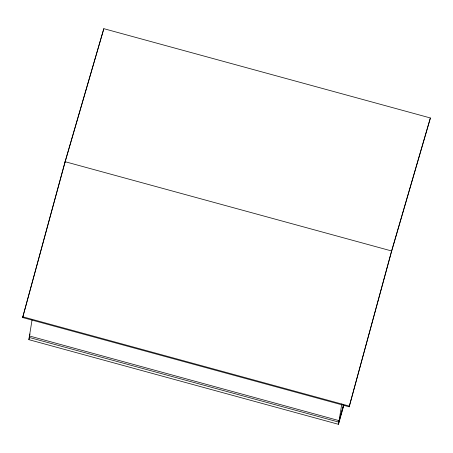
<?xml version="1.0" encoding="UTF-8"?>
<svg xmlns="http://www.w3.org/2000/svg" width="453" height="453" viewBox="0 0 453 453"><rect width="100%" height="100%" fill="white"/><g stroke="black" fill="none" stroke-linecap="round" stroke-linejoin="round"><path stroke-width="0.68" d="M22.65 317.53L65.09 161.698L103.833 28.681L430.35 117.961L430.231 118.697L391.488 251.709L349.167 406.811L22.65 317.53L64.972 162.434L103.833 28.681M343.855 405.248L338.487 424.319L28.856 339.659L32.038 320.016M64.972 162.434L65.09 161.698L391.607 250.973L391.488 251.709M338.487 424.319L341.783 403.98M349.167 406.811L391.607 250.973L430.35 117.961M30.028 333.935L29.456 335.979L339.082 420.639L343.493 404.971M29.598 336.086L29.219 337.451L338.844 422.111L343.634 405.084M28.856 339.659L29.626 336.936M22.769 316.794L349.286 406.075"/></g></svg>
